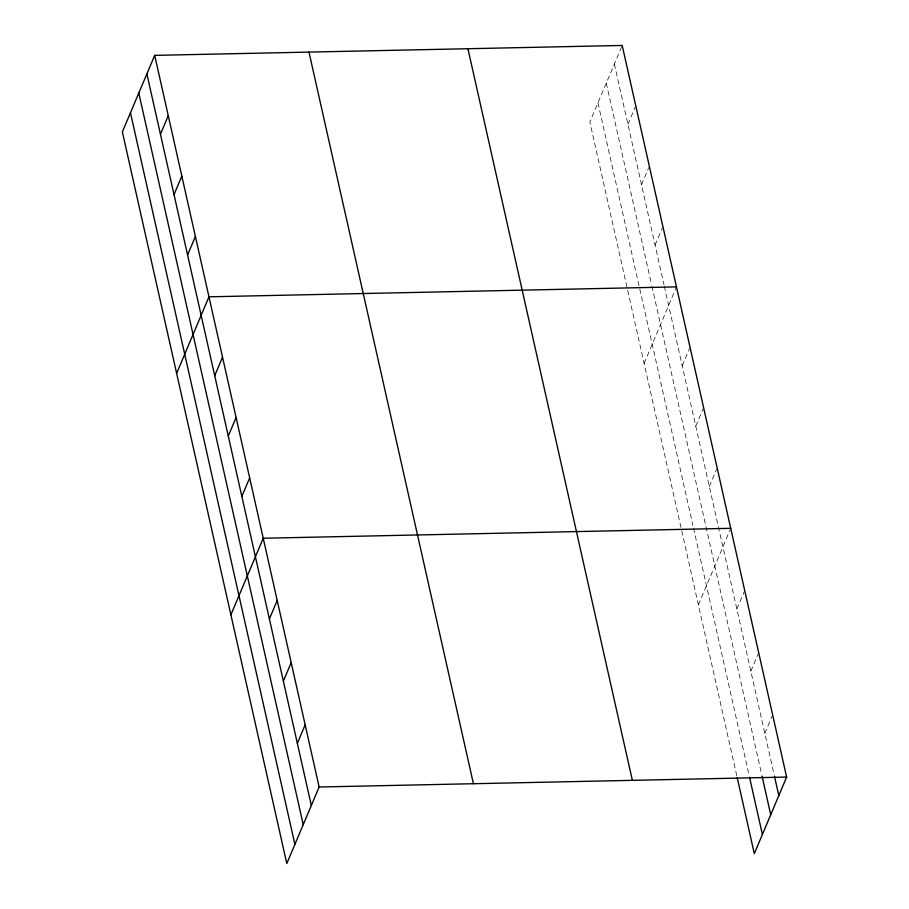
<?xml version="1.0" encoding="UTF-8"?>
<svg xmlns="http://www.w3.org/2000/svg" width="909" height="909" viewBox="0 0 909 909"><rect width="100%" height="100%" fill="white"/><g stroke="black" fill="none" stroke-linecap="round" stroke-linejoin="round"><path stroke-width="0.68" stroke-dasharray="4.54 3.41" d="M621.676 46.689L589.861 121.999L681.432 529.424M627.937 124.328L635.243 107.046M641.504 184.686L648.81 167.404M655.071 245.044L662.377 227.761M644.129 363.441L675.944 288.119M682.204 365.759L689.511 348.477M695.771 426.128L703.077 408.834M709.338 486.485L716.633 469.192M698.385 604.871L730.722 528.322M736.881 609.03L744.187 591.748M750.857 671.217L758.685 652.696M764.833 733.404L772.661 714.883M614.37 63.971L664.013 284.824M664.32 286.199L774.15 774.866M606.28 83.117L651.605 284.778M651.912 286.142L761.719 774.673M597.952 102.853L692.908 525.368M693.533 528.106L749.346 776.434M681.739 530.799L736.904 776.241"/><path stroke-width="1.36" d="M154.7 55.369L122.363 131.93L286.801 863.55L319.139 787.001L154.7 55.369L622.199 45.45L786.637 777.07L754.3 853.631L737.21 777.615M160.45 134.248L168.267 115.727M174.017 194.606L181.834 176.085M187.584 254.963L195.401 236.454M176.63 373.36L208.968 296.811L676.466 286.88M214.706 375.69L222.535 357.169M228.273 436.047L236.101 417.526M241.839 496.405L249.668 477.884M230.897 614.802L263.235 538.242L730.722 528.322M269.382 618.949L277.211 600.429M283.358 681.136L291.187 662.616M297.345 743.323L305.163 724.803M319.139 787.001L786.637 777.07M774.468 776.241L778.808 795.591M762.026 776.047L770.718 814.748M749.652 777.82L762.39 834.473M467.919 48.722L632.357 780.342M308.98 52.097L473.419 783.717M146.883 73.89L311.321 805.51M138.793 93.048L303.231 824.668M130.453 112.773L294.891 844.393"/></g></svg>
